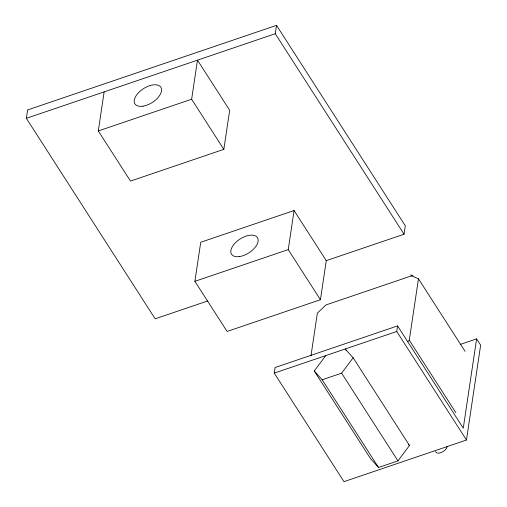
<?xml version="1.0" encoding="UTF-8"?>
<svg xmlns="http://www.w3.org/2000/svg" width="507" height="507" viewBox="0 0 507 507"><rect width="100%" height="100%" fill="white"/><g stroke="black" fill="none" stroke-linecap="round" stroke-linejoin="round"><path stroke-width="0.76" d="M207.629 300.981L155.155 318.814L26.358 118.321L27.606 109.949L276.511 25.35L405.308 225.849L404.054 234.221L326.083 260.718M223.834 149.35L191.64 99.226L197.477 60.156L229.677 110.285L223.834 149.35L130.502 181.075L98.301 130.952L104.138 91.881M194.897 281.322L200.734 242.257L294.073 210.532L326.274 260.655L320.437 299.726L227.098 331.451L194.897 281.322L288.236 249.602L294.073 210.532M404.054 234.221L275.257 33.722L276.511 25.35M476.618 338.872L480.642 345.14L466.465 440.019L343.974 481.65L274.249 373.114L275.086 367.531L397.577 325.9L463.271 428.174L476.618 338.872L460.185 344.456M310.962 355.908L317.35 313.168L325.963 304.941L413.047 275.339M466.465 440.019L396.74 331.483L397.577 325.9M407.679 341.731L409.288 340.191L418.465 278.799L411.519 275.859L410.746 274.648M346.072 350.318L345.216 348.993L353.138 357.771L409.485 445.488L397.957 460.876L378.514 467.486L370.592 458.708L314.245 370.991L325.773 355.603M314.245 370.991L322.167 379.768L341.61 373.158L353.138 357.771M26.358 118.321L275.257 33.722M98.301 130.952L191.64 99.226M274.249 373.114L396.74 331.483M408.427 444.316L409.485 445.488M418.465 278.799L465.052 351.326M409.288 340.191L455.882 412.717M288.236 249.602L320.437 299.726M341.61 373.158L397.957 460.876M322.167 379.768L378.514 467.486M447.187 446.534A6.597 3.511 -32.7 0 1 441.489 452.409A6.597 3.511 -32.7 0 1 435.557 451.515M239.551 256.561A15.394 8.194 -32.7 0 0 258.012 238.93A15.394 8.194 -32.7 0 0 235.894 242.295A15.394 8.194 -32.7 0 0 239.551 256.561M142.955 106.185A15.394 8.194 -32.7 0 0 161.416 88.56A15.394 8.194 -32.7 0 0 139.298 91.919A15.394 8.194 -32.7 0 0 142.955 106.185"/></g></svg>
